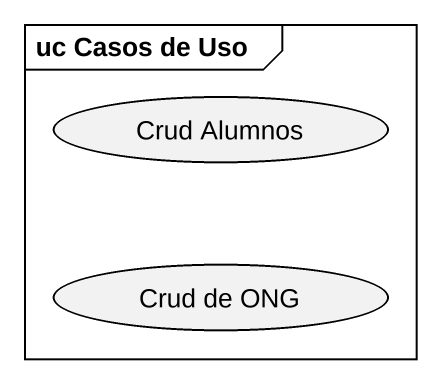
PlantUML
@startuml
mainframe uc Casos de Uso
usecase "Crud Alumnos" as Crud_Alumnos
usecase "Crud de ONG" as Crud_de_ONG
@enduml
